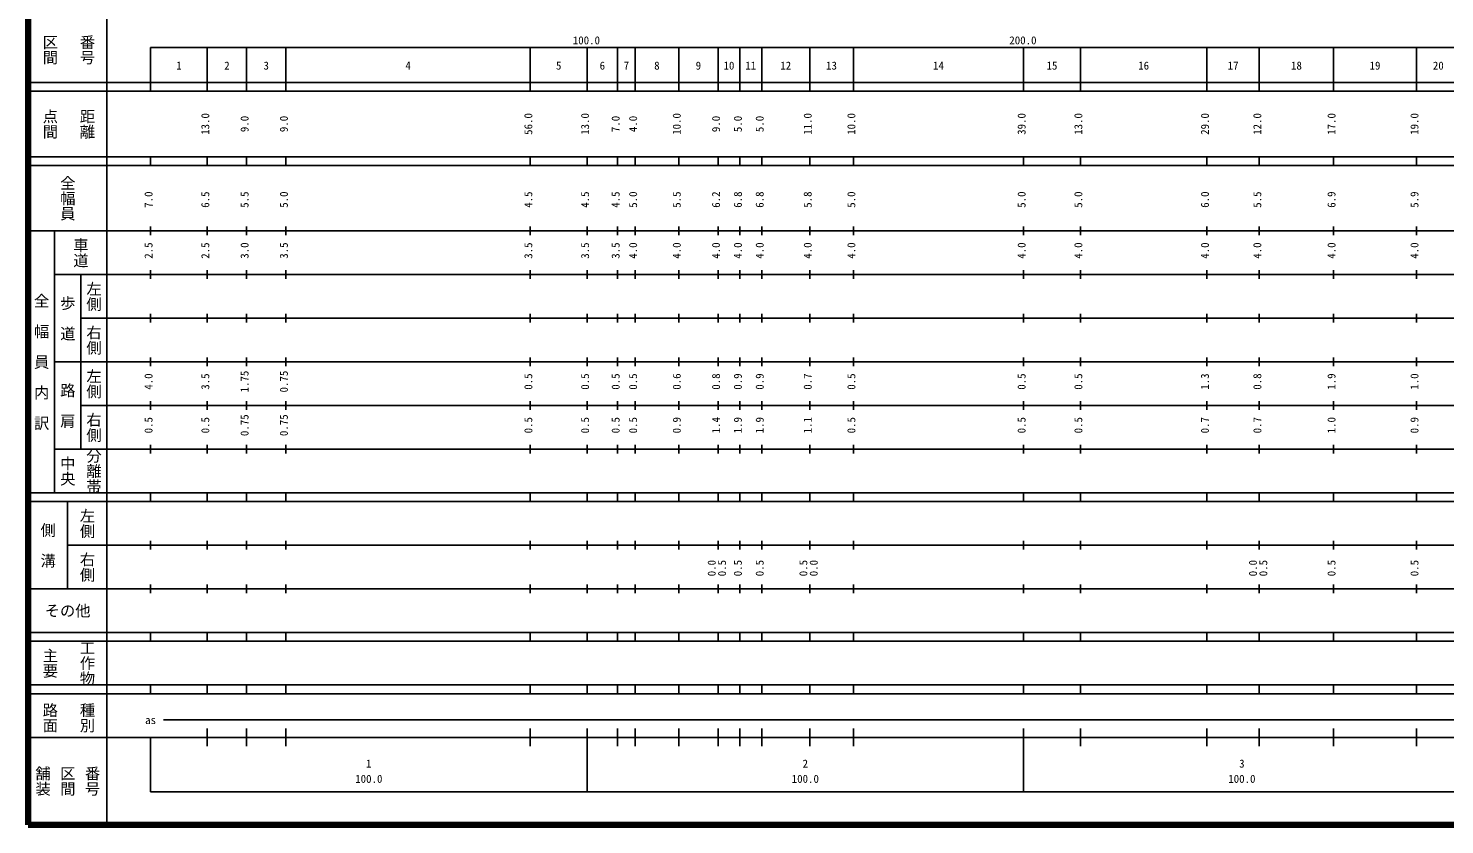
# Model space of a CAD drawing. Units: millimetres on the paper. Extents: x 40 to 680, y 20 to 380.
# Drawn here: x 40 to 364.5, y 20 to 202.4 of the extents above; entities that cross this region are included whole.
import ezdxf
from ezdxf.enums import TextEntityAlignment as Align

# ---------------------------------------------------------------- set-up
doc = ezdxf.new("R2010")
doc.units = ezdxf.units.MM
doc.layers.add('M-TTL', color=2, linetype='Continuous', lineweight=140)
doc.layers.add('M-TTL-BAND', color=7, linetype='Continuous', lineweight=25)
doc.styles.add('@ＭＳ ゴシック', font='')
doc.styles.add('ＭＳ ゴシック', font='')
doc.styles.get('@ＭＳ ゴシック').set_extended_font_data('@MS Gothic')
doc.styles.get('ＭＳ ゴシック').set_extended_font_data('MS Gothic')

msp = doc.modelspace()

# ---------------------------------------------------------------- linework, layer by layer
at = {"layer": 'M-TTL'}
for p, q in [((40, 380), (40, 20)), ((40, 20), (680, 20))]:
    msp.add_line(p, q, dxfattribs=at)
at = {"layer": 'M-TTL-BAND'}
for p, q in [((58, 370), (58, 20)), ((68, 198), (579, 198)), ((68, 198), (68, 188)), ((81, 188), (81, 198)), ((90, 188), (90, 198)), ((99, 188), (99, 198)), ((155, 188), (155, 198)), ((168, 188), (168, 198)), ((175, 188), (175, 198)), ((179, 188), (179, 198)), ((189, 188), (189, 198)), ((198, 188), (198, 198)), ((203, 188), (203, 198)), ((208, 188), (208, 198)), ((219, 188), (219, 198)), ((229, 188), (229, 198)), ((268, 188), (268, 198)), ((281, 188), (281, 198)), ((310, 188), (310, 198)), ((322, 188), (322, 198)), ((339, 188), (339, 198)), ((358, 188), (358, 198)), ((40, 190), (579, 190)), ((40, 188), (579, 188)), ((40, 173), (579, 173)), ((68, 171), (68, 173)), ((81, 171), (81, 173)), ((90, 171), (90, 173)), ((99, 171), (99, 173)), ((155, 171), (155, 173)), ((168, 171), (168, 173)), ((175, 171), (175, 173)), ((179, 171), (179, 173)), ((189, 171), (189, 173)), ((198, 171), (198, 173)), ((203, 171), (203, 173)), ((208, 171), (208, 173)), ((219, 171), (219, 173)), ((229, 171), (229, 173)), ((268, 171), (268, 173)), ((281, 171), (281, 173)), ((310, 171), (310, 173)), ((322, 171), (322, 173)), ((339, 171), (339, 173)), ((358, 171), (358, 173)), ((40, 171), (579, 171)), ((40, 156), (579, 156)), ((46, 96), (46, 156)), ((68, 155), (68, 157)), ((81, 155), (81, 157)), ((90, 155), (90, 157)), ((99, 155), (99, 157)), ((155, 155), (155, 157)), ((168, 155), (168, 157)), ((175, 155), (175, 157)), ((179, 155), (179, 157)), ((189, 155), (189, 157)), ((198, 155), (198, 157)), ((203, 155), (203, 157)), ((208, 155), (208, 157)), ((219, 155), (219, 157)), ((229, 155), (229, 157)), ((268, 155), (268, 157)), ((281, 155), (281, 157)), ((310, 155), (310, 157)), ((322, 155), (322, 157)), ((339, 155), (339, 157)), ((358, 155), (358, 157)), ((68, 145), (68, 147)), ((81, 145), (81, 147)), ((90, 145), (90, 147)), ((99, 145), (99, 147)), ((155, 145), (155, 147)), ((168, 145), (168, 147)), ((175, 145), (175, 147)), ((179, 145), (179, 147)), ((189, 145), (189, 147)), ((198, 145), (198, 147)), ((203, 145), (203, 147)), ((208, 145), (208, 147)), ((219, 145), (219, 147)), ((229, 145), (229, 147)), ((268, 145), (268, 147)), ((281, 145), (281, 147)), ((310, 145), (310, 147)), ((322, 145), (322, 147)), ((339, 145), (339, 147)), ((358, 145), (358, 147)), ((46, 146), (579, 146)), ((52, 146), (52, 106)), ((68, 135), (68, 137)), ((81, 135), (81, 137)), ((90, 135), (90, 137)), ((99, 135), (99, 137)), ((155, 135), (155, 137)), ((168, 135), (168, 137)), ((175, 135), (175, 137)), ((179, 135), (179, 137)), ((189, 135), (189, 137)), ((198, 135), (198, 137)), ((203, 135), (203, 137)), ((208, 135), (208, 137)), ((219, 135), (219, 137)), ((229, 135), (229, 137)), ((268, 135), (268, 137)), ((281, 135), (281, 137)), ((310, 135), (310, 137)), ((322, 135), (322, 137)), ((339, 135), (339, 137)), ((358, 135), (358, 137)), ((52, 136), (579, 136)), ((68, 125), (68, 127)), ((81, 125), (81, 127)), ((90, 125), (90, 127)), ((99, 125), (99, 127)), ((155, 125), (155, 127)), ((168, 125), (168, 127)), ((175, 125), (175, 127)), ((179, 125), (179, 127)), ((189, 125), (189, 127)), ((198, 125), (198, 127)), ((203, 125), (203, 127)), ((208, 125), (208, 127)), ((219, 125), (219, 127)), ((229, 125), (229, 127)), ((268, 125), (268, 127)), ((281, 125), (281, 127)), ((310, 125), (310, 127)), ((322, 125), (322, 127)), ((339, 125), (339, 127)), ((358, 125), (358, 127)), ((46, 126), (579, 126)), ((68, 115), (68, 117)), ((81, 115), (81, 117)), ((90, 115), (90, 117)), ((99, 115), (99, 117)), ((155, 115), (155, 117)), ((168, 115), (168, 117)), ((175, 115), (175, 117)), ((179, 115), (179, 117)), ((189, 115), (189, 117)), ((198, 115), (198, 117)), ((203, 115), (203, 117)), ((208, 115), (208, 117)), ((219, 115), (219, 117)), ((229, 115), (229, 117)), ((268, 115), (268, 117)), ((281, 115), (281, 117)), ((310, 115), (310, 117)), ((322, 115), (322, 117)), ((339, 115), (339, 117)), ((358, 115), (358, 117)), ((52, 116), (579, 116)), ((46, 106), (579, 106)), ((68, 105), (68, 107)), ((81, 105), (81, 107)), ((90, 105), (90, 107)), ((99, 105), (99, 107)), ((155, 105), (155, 107)), ((168, 105), (168, 107)), ((175, 105), (175, 107)), ((179, 105), (179, 107)), ((189, 105), (189, 107)), ((198, 105), (198, 107)), ((203, 105), (203, 107)), ((208, 105), (208, 107)), ((219, 105), (219, 107)), ((229, 105), (229, 107)), ((268, 105), (268, 107)), ((281, 105), (281, 107)), ((310, 105), (310, 107)), ((322, 105), (322, 107)), ((339, 105), (339, 107)), ((358, 105), (358, 107)), ((40, 96), (579, 96)), ((68, 94), (68, 96)), ((81, 94), (81, 96)), ((90, 94), (90, 96)), ((99, 94), (99, 96)), ((155, 94), (155, 96)), ((168, 94), (168, 96)), ((175, 94), (175, 96)), ((179, 94), (179, 96)), ((189, 94), (189, 96)), ((198, 94), (198, 96)), ((203, 94), (203, 96)), ((208, 94), (208, 96)), ((219, 94), (219, 96)), ((229, 94), (229, 96)), ((268, 94), (268, 96)), ((281, 94), (281, 96)), ((310, 94), (310, 96)), ((322, 94), (322, 96)), ((339, 94), (339, 96)), ((358, 94), (358, 96)), ((40, 94), (579, 94)), ((49, 94), (49, 74)), ((68, 83), (68, 85)), ((81, 83), (81, 85)), ((90, 83), (90, 85)), ((99, 83), (99, 85)), ((155, 83), (155, 85)), ((168, 83), (168, 85)), ((175, 83), (175, 85)), ((179, 83), (179, 85)), ((189, 83), (189, 85)), ((198, 83), (198, 85)), ((203, 83), (203, 85)), ((208, 83), (208, 85)), ((219, 83), (219, 85)), ((229, 83), (229, 85)), ((268, 83), (268, 85)), ((281, 83), (281, 85)), ((310, 83), (310, 85)), ((322, 83), (322, 85)), ((339, 83), (339, 85)), ((358, 83), (358, 85)), ((49, 84), (579, 84)), ((68, 73), (68, 75)), ((81, 73), (81, 75)), ((90, 73), (90, 75)), ((99, 73), (99, 75)), ((155, 73), (155, 75)), ((168, 73), (168, 75)), ((175, 73), (175, 75)), ((179, 73), (179, 75)), ((189, 73), (189, 75)), ((198, 73), (198, 75)), ((203, 73), (203, 75)), ((208, 73), (208, 75)), ((219, 73), (219, 75)), ((229, 73), (229, 75)), ((268, 73), (268, 75)), ((281, 73), (281, 75)), ((310, 73), (310, 75)), ((322, 73), (322, 75)), ((339, 73), (339, 75)), ((358, 73), (358, 75)), ((40, 74), (579, 74)), ((40, 64), (579, 64)), ((40, 62), (579, 62)), ((68, 62), (68, 64)), ((81, 62), (81, 64)), ((90, 62), (90, 64)), ((99, 62), (99, 64)), ((155, 62), (155, 64)), ((168, 62), (168, 64)), ((175, 62), (175, 64)), ((179, 62), (179, 64)), ((189, 62), (189, 64)), ((198, 62), (198, 64)), ((203, 62), (203, 64)), ((208, 62), (208, 64)), ((219, 62), (219, 64)), ((229, 62), (229, 64)), ((268, 62), (268, 64)), ((281, 62), (281, 64)), ((310, 62), (310, 64)), ((322, 62), (322, 64)), ((339, 62), (339, 64)), ((358, 62), (358, 64)), ((40, 52), (579, 52)), ((68, 50), (68, 52)), ((81, 50), (81, 52)), ((90, 50), (90, 52)), ((99, 50), (99, 52)), ((155, 50), (155, 52)), ((168, 50), (168, 52)), ((175, 50), (175, 52)), ((179, 50), (179, 52)), ((189, 50), (189, 52)), ((198, 50), (198, 52)), ((203, 50), (203, 52)), ((208, 50), (208, 52)), ((219, 50), (219, 52)), ((229, 50), (229, 52)), ((268, 50), (268, 52)), ((281, 50), (281, 52)), ((310, 50), (310, 52)), ((322, 50), (322, 52)), ((339, 50), (339, 52)), ((358, 50), (358, 52)), ((40, 50), (579, 50)), ((71, 44), (562, 44)), ((40, 40), (579, 40)), ((68, 40), (68, 27.5)), ((81, 38), (81, 42)), ((90, 38), (90, 42)), ((99, 38), (99, 42)), ((155, 38), (155, 42)), ((168, 27.5), (168, 42)), ((175, 38), (175, 42)), ((179, 38), (179, 42)), ((189, 38), (189, 42)), ((198, 38), (198, 42)), ((203, 38), (203, 42)), ((208, 38), (208, 42)), ((219, 38), (219, 42)), ((229, 38), (229, 42)), ((268, 27.5), (268, 42)), ((281, 38), (281, 42)), ((310, 38), (310, 42)), ((322, 38), (322, 42)), ((339, 38), (339, 42)), ((358, 38), (358, 42)), ((68, 27.5), (579, 27.5))]:
    msp.add_line(p, q, dxfattribs=at)

# ---------------------------------------------------------------- texts
at = {"layer": 'M-TTL-BAND', "style": '@ＭＳ ゴシック'}
for s, p in [('区間', (45, 197.5)), ('番号', (53.5, 197.5)), ('点間', (45, 180.5)), ('距離', (53.5, 180.5)), ('全幅員', (49, 163.5)), ('車道', (52, 151)), ('左側', (55, 141)), ('全\u3000幅\u3000員\u3000内\u3000訳', (43, 126)), ('歩\u3000道', (49, 136)), ('右側', (55, 131)), ('左側', (55, 121)), ('路\u3000肩', (49, 116)), ('右側', (55, 111)), ('中央', (49, 101)), ('分離帯', (55, 101)), ('左側', (53.5, 89)), ('側\u3000溝', (44.5, 84)), ('右側', (53.5, 79)), ('工作物', (53.5, 57)), ('主要', (45, 57)), ('路面', (45, 44.5)), ('種別', (53.5, 44.5)), ('舗装', (43.333, 30)), ('区間', (49, 30)), ('番号', (54.667, 30))]:
    msp.add_text(s, height=2.566, rotation=270, dxfattribs=at).set_placement(p, align=Align.MIDDLE_CENTER)
at = {"layer": 'M-TTL-BAND', "style": 'ＭＳ ゴシック'}
for s, p in [('100.0', (167.844, 198.195)), ('200.0', (267.844, 198.195)), ('1', (74.5, 192.405)), ('2', (85.5, 192.405)), ('3', (94.5, 192.405)), ('4', (127, 192.405)), ('5', (161.5, 192.405)), ('6', (171.5, 192.405)), ('7', (177, 192.405)), ('8', (184, 192.405)), ('9', (193.5, 192.405)), ('10', (200.5, 192.405)), ('11', (205.5, 192.405)), ('12', (213.5, 192.405)), ('13', (224, 192.405)), ('14', (248.5, 192.405)), ('15', (274.5, 192.405)), ('16', (295.5, 192.405)), ('17', (316, 192.405)), ('18', (330.5, 192.405)), ('19', (348.5, 192.405)), ('20', (363, 192.405)), ('as', (68, 42.5)), ('1', (118, 32.523)), ('2', (218, 32.523)), ('3', (318, 32.523)), ('100.0', (118, 29.033)), ('100.0', (218, 29.033)), ('100.0', (318, 29.033))]:
    msp.add_text(s, height=1.833, dxfattribs=at).set_placement(p, align=Align.BOTTOM_CENTER)
for s, p in [('13.0', (82, 180.5)), ('9.0', (91, 180.5)), ('9.0', (100, 180.5)), ('56.0', (156, 180.5)), ('13.0', (169, 180.5)), ('7.0', (176, 180.5)), ('4.0', (180, 180.5)), ('10.0', (190, 180.5)), ('9.0', (199, 180.5)), ('5.0', (204, 180.5)), ('5.0', (209, 180.5)), ('11.0', (220, 180.5)), ('10.0', (230, 180.5)), ('39.0', (269, 180.5)), ('13.0', (282, 180.5)), ('29.0', (311, 180.5)), ('12.0', (323, 180.5)), ('17.0', (340, 180.5)), ('19.0', (359, 180.5)), ('7.0', (69, 163.174)), ('6.5', (82, 163.174)), ('5.5', (91, 163.174)), ('5.0', (100, 163.174)), ('4.5', (156, 163.174)), ('4.5', (169, 163.174)), ('4.5', (176, 163.174)), ('5.0', (180, 163.174)), ('5.5', (190, 163.174)), ('6.2', (199, 163.174)), ('6.8', (204, 163.174)), ('6.8', (209, 163.174)), ('5.8', (220, 163.174)), ('5.0', (230, 163.174)), ('5.0', (269, 163.174)), ('5.0', (282, 163.174)), ('6.0', (311, 163.174)), ('5.5', (323, 163.174)), ('6.9', (340, 163.174)), ('5.9', (359, 163.174)), ('2.5', (69, 151.5)), ('2.5', (82, 151.5)), ('3.0', (91, 151.5)), ('3.5', (100, 151.5)), ('3.5', (156, 151.5)), ('3.5', (169, 151.5)), ('3.5', (176, 151.5)), ('4.0', (180, 151.5)), ('4.0', (190, 151.5)), ('4.0', (199, 151.5)), ('4.0', (204, 151.5)), ('4.0', (209, 151.5)), ('4.0', (220, 151.5)), ('4.0', (230, 151.5)), ('4.0', (269, 151.5)), ('4.0', (282, 151.5)), ('4.0', (311, 151.5)), ('4.0', (323, 151.5)), ('4.0', (340, 151.5)), ('4.0', (359, 151.5)), ('1.75', (91, 121.5)), ('0.75', (100, 121.5)), ('4.0', (69, 121.5)), ('3.5', (82, 121.5)), ('0.5', (156, 121.5)), ('0.5', (169, 121.5)), ('0.5', (176, 121.5)), ('0.5', (180, 121.5)), ('0.6', (190, 121.5)), ('0.8', (199, 121.5)), ('0.9', (204, 121.5)), ('0.9', (209, 121.5)), ('0.7', (220, 121.5)), ('0.5', (230, 121.5)), ('0.5', (269, 121.5)), ('0.5', (282, 121.5)), ('1.3', (311, 121.5)), ('0.8', (323, 121.5)), ('1.9', (340, 121.5)), ('1.0', (359, 121.5)), ('0.75', (91, 111.5)), ('0.75', (100, 111.5)), ('0.5', (69, 111.5)), ('0.5', (82, 111.5)), ('0.5', (156, 111.5)), ('0.5', (169, 111.5)), ('0.5', (176, 111.5)), ('0.5', (180, 111.5)), ('0.9', (190, 111.5)), ('1.4', (199, 111.5)), ('1.9', (204, 111.5)), ('1.9', (209, 111.5)), ('1.1', (220, 111.5)), ('0.5', (230, 111.5)), ('0.5', (269, 111.5)), ('0.5', (282, 111.5)), ('0.7', (311, 111.5)), ('0.7', (323, 111.5)), ('1.0', (340, 111.5)), ('0.9', (359, 111.5)), ('0.0', (198, 78.764)), ('0.5', (200.37, 78.764)), ('0.5', (204, 78.764)), ('0.5', (209, 78.764)), ('0.5', (219, 78.764)), ('0.0', (221.37, 78.764)), ('0.0', (322, 78.764)), ('0.5', (324.37, 78.764)), ('0.5', (340, 78.764)), ('0.5', (359, 78.764))]:
    msp.add_text(s, height=1.833, rotation=90, dxfattribs=at).set_placement(p, align=Align.BOTTOM_CENTER)
msp.add_text('その他', height=2.566, dxfattribs=at).set_placement((49, 69), align=Align.MIDDLE_CENTER)

doc.saveas('drawing.dxf')
